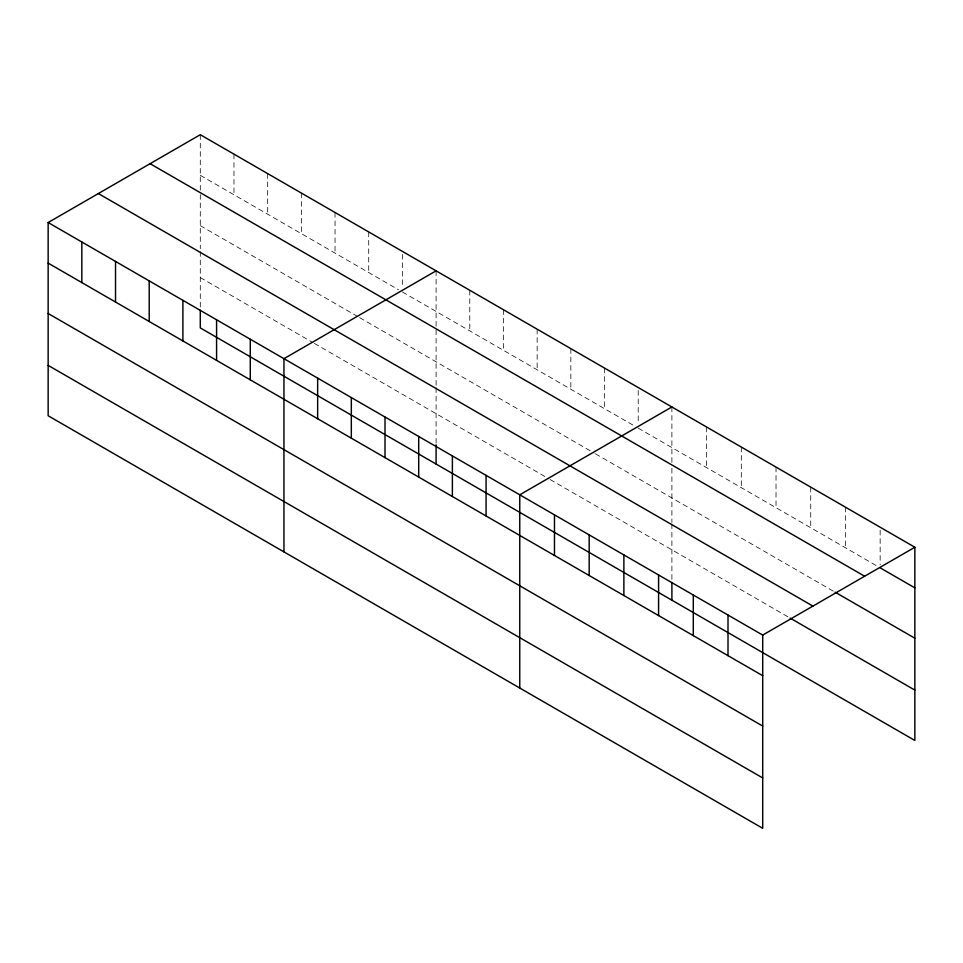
<?xml version="1.0" encoding="UTF-8"?>
<svg xmlns="http://www.w3.org/2000/svg" width="963" height="963" viewBox="0 0 963 963"><rect width="100%" height="100%" fill="white"/><g stroke="black" fill="none" stroke-linecap="round" stroke-linejoin="round"><path stroke-width="0.72" stroke-dasharray="4.82 3.61" d="M200.292 175.302L398.526 289.755M402.414 291.994L634.328 425.887M638.216 428.138L877.57 566.328M200.292 225.667L358.356 316.923M359.656 317.67L594.159 453.067M595.459 453.814L833.862 591.463M200.292 277.549L313.011 342.635M314.311 343.382L548.814 478.767M550.114 479.526L788.878 617.367M880.146 530.216L880.146 564.812M845.43 507.176L845.43 547.778M810.726 487.134L810.726 527.736M776.022 467.091L776.022 507.694M741.317 447.061L741.317 487.663M706.601 427.018L706.601 467.621M671.897 406.976L671.897 462.396M671.897 468.319L671.897 522.452M671.897 523.896L671.897 580.942M638.216 390.545L638.216 423.624M604.523 368.083L604.523 408.685M570.842 348.63L570.842 389.245M537.149 329.19L537.149 369.792M503.468 309.737L503.468 350.339M469.775 290.284L469.775 330.899M436.095 270.844L436.095 386.307M436.095 387.752L436.095 444.798M402.414 254.401L402.414 287.48M368.721 231.939L368.721 272.553M335.04 212.498L335.04 253.1M301.347 193.045L301.347 233.648M267.666 173.593L267.666 214.207M233.973 154.152L233.973 194.755M200.292 134.7L200.292 193.082M200.292 194.562L200.292 248.731M200.292 251.608L200.292 308.666"/><path stroke-width="1.44" d="M48.15 222.537L762.708 635.086L762.708 828.3L48.15 415.751L48.15 222.537L200.292 134.7L914.85 547.249L914.85 740.463L200.292 327.914L200.292 310.146M436.095 270.844L283.953 358.681L283.953 551.895M671.897 406.976L519.755 494.813L519.755 688.039M762.708 635.086L914.85 547.249M880.146 567.809L914.85 587.851M150.084 163.686L864.642 576.235M835.15 592.197L914.85 638.216M98.358 193.551L812.916 606.1M790.166 618.114L914.85 690.098M48.15 263.14L762.708 675.689M48.15 313.505L762.708 726.054M48.15 365.386L762.708 777.935M728.004 615.044L728.004 655.647M693.3 595.014L693.3 635.616M671.897 582.422L671.897 600.202M658.584 574.971L658.584 615.574M623.88 554.929L623.88 595.531M589.175 534.898L589.175 575.501M554.471 514.856L554.471 555.458M486.074 475.373L486.074 515.975M452.381 455.92L452.381 496.523M436.095 444.798L436.095 464.058M418.7 436.468L418.7 477.082M385.019 417.027L385.019 457.63M351.326 397.575L351.326 438.177M317.646 378.122L317.646 418.736M250.272 339.229L250.272 379.831M216.579 319.776L216.579 360.391M182.898 300.336L182.898 340.938M149.205 280.883L149.205 321.486M115.524 261.43L115.524 302.033M81.831 241.99L81.831 282.592"/></g></svg>
